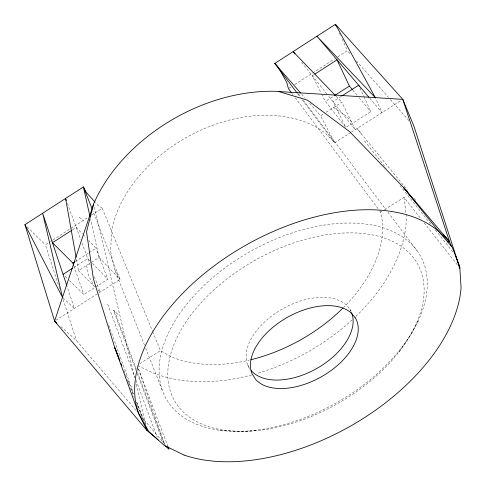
<?xml version="1.0" encoding="UTF-8"?>
<svg xmlns="http://www.w3.org/2000/svg" width="486" height="486" viewBox="0 0 486 486"><rect width="100%" height="100%" fill="white"/><g stroke="black" fill="none" stroke-linecap="round" stroke-linejoin="round"><path stroke-width="0.36" stroke-dasharray="2.43 1.82" d="M418.154 320.997L410.439 335.127L398.204 352.933M59.626 288.702L45.392 244.841L49.833 241.985M50.471 241.572L52.373 240.351M53.01 239.944L87.857 217.54M91.611 215.128L102.254 208.281L152.434 331.033M289.042 88.209L290.95 86.988M294.753 84.54L334.72 58.849M337.892 56.807L347.405 50.69L350.412 54.104M72.499 229.835L76.253 227.424L82.486 234.003M313.592 74.899L312.322 75.713L321.252 93.306M75.373 261.468L88.488 253.066M89.114 252.671L95.991 248.267L88.719 240.588M363.953 96.732L370.794 111.634L345.868 127.52L325.371 101.428L333.584 96.173M73.793 267.476L87.717 258.564L89.837 260.739M341.123 96.441L332.971 101.653L345.868 127.52M86.605 265.405L88.774 275.884L94.314 286.388L78.465 270.611L90.961 262.622M91.581 262.227L99.047 257.452L90.572 219.259M309.631 103.293L320.584 115.82L323.664 113.852M326.13 112.278L341.865 102.218L355.26 129.647L327.813 95.171M69.437 280.556L83.847 294.498L107.825 279.219L95.991 248.267M55.872 320.262L97.297 293.89M99.053 292.772L120.024 279.42L92.905 210.942M350.886 132.429L334.654 142.769L325.59 133.413A128.207 89.624 -29.3 0 0 199.959 130.552A128.207 89.624 -29.3 0 0 111.616 231.421L110.62 251.268L114.55 269.28L144.506 345.248M351.512 132.034L401.551 100.177M139.689 363.747L160.465 350.667L171.722 356.973A135.594 88.981 -29.3 0 0 249.391 360.083M343.365 307.656A135.594 88.981 -29.3 0 0 382.731 223.232L380.623 212.084L381.887 211.289M384.414 209.697L404 197.365L421.362 219.356M256.013 430.742L241.414 431.355L219.872 430.292M137.83 365.648L151.687 372.264A163.126 107.321 -29.3 0 0 251.791 374.955M117.819 314.229L113.408 310.141L136.007 370.32M333.524 107.546L346.955 116.622L351.548 122.053M102.254 208.281L97.947 205.335L95.402 202.516M79.175 217.339L83.477 220.358M60.75 326.549L76.424 340.479L136.931 411.478M63.046 297.851L74.413 308.464L67.062 286.436M65.167 276.425L67.305 278.49M27.082 226.798L45.392 244.841M97.984 290.033L100.073 292.122L94.156 276.042M92.48 263.455L107.825 279.219M336.099 96.228L341.865 102.218M99.047 257.452L120.024 279.42L114.55 269.28M83.003 234.556L86.119 237.848M356.42 60.938L388.466 97.364M390.465 99.636L408.993 120.698M301.666 94.187L305.153 98.172M369.852 98.342L382.014 112.612L375.635 98.312M141.359 416.672L165.459 444.957M361.092 133.328L357.028 128.523L407.39 190.178M352.781 90.135L357.161 95.365M359.105 97.686L370.794 111.634M414.102 198.397L416.502 201.338M364.536 141.037L386.267 168.326M399.972 185.53L430.681 224.101M435.407 230.03L453.359 252.574M301.557 62.184L327.339 94.582M424.175 222.922L457.496 265.119M298.453 93.798L301.192 97.425M303.477 100.444L386.097 209.782M387.925 212.194L417.14 250.855M297.639 93.719L300.378 97.352M302.207 99.77L334.654 142.769L320.584 115.82M292.043 93.482L292.955 94.697M295.221 97.741L379.256 210.256M379.712 210.863L380.623 212.084M349.859 309.236L351.445 311.745M321.592 93.986L325.371 101.428M247.751 364.986L250.381 370.314M359.913 87.923L363.643 96.052M339.422 33.097L340.959 36.48M342.187 39.19L347.405 50.69M152.719 331.731L160.465 350.667M123.991 370.599L125.406 374.123M125.692 374.821L126.536 376.936M127.666 379.754L133.607 394.547M136.718 402.293L144.913 422.717M145.199 423.421L145.764 424.831M145.618 348.061L162.537 390.969M127.599 380.526L128.425 382.646M128.699 383.351L129.252 384.76M130.625 388.29L134.203 397.469M137.228 405.233L141.912 417.231M138.516 368.88L167.828 446.166M114.307 310.7L136.141 368.722M137.471 372.258L164.633 444.429M137.338 373.862L163.126 442.539M107.74 304.206L134.962 377.428M136.019 380.277L157.166 437.145M67.402 203.391L80.682 239.452M81.988 242.994L90.548 266.255M108.724 325.225L133.638 393.605M136.754 402.147L143.504 420.669M73.866 265.927L83.847 294.498M138.407 368.898L164.669 444.423M63.125 299.491L76.424 340.479M94.248 207.121L134.586 377.598M136.159 384.244L145.587 424.096M76.472 259.451L78.465 270.611M404 197.365L406.375 216.999A163.126 107.321 -29.3 0 1 356.007 316.265M352.125 319.922A163.126 107.321 -29.3 0 1 256.778 373.57M249.494 368.315A58.253 34.372 -29.3 0 1 282.694 308.792A58.253 34.372 -29.3 0 1 350.959 311.198M249.871 430.875A145.806 87.061 -29.3 0 0 424.758 266.2A145.806 87.061 -29.3 0 0 204.94 284.602A145.806 87.061 -29.3 0 0 249.871 430.875M266.231 429.424A139.458 82.699 -29.3 0 0 418.798 266.231A139.458 82.699 -29.3 0 0 202.844 300.828A139.458 82.699 -29.3 0 0 266.231 429.424"/><path stroke-width="0.73" d="M458.906 266.905L459.841 268.096L413.999 126.39L402.809 99.369L275.428 91.307A154.196 108.038 -29.3 0 0 93.549 204.169L86.538 231.871L93.452 279.116L114.666 347.356L138.583 413.386L147.137 430.639L158.223 439.988M93.549 204.169L54.596 321.076L147.137 430.639L145.764 427.109M56.832 323.068L54.596 321.076L24.932 224.678L83.404 186.946L86.253 192.377L94.898 201.951M71.873 230.236L52.47 242.702L72.87 263.066L73.617 265.21M314.855 74.085L337.035 59.827L349.373 86.065L352.295 89.552M72.87 263.066L74.747 261.869M334.848 95.365L349.373 86.065M63.034 274.359L72.529 268.284M341.749 96.04L358.668 85.214L359.288 86.569M447.642 241.9L449.599 241.852L451.622 246.548M278.66 91.514L307.48 100.177L349.768 131.767L403.653 187.596L449.599 241.852L402.809 99.369L335.431 24.3L274.784 63.435L297.177 93.112M165.161 445.844L168.903 449.003L168.095 446.871M335.577 95.681L293.131 51.601L295.002 53.952M277.858 66.679L274.784 63.435L300.67 93.045M368.88 97.2L316.933 36.237L375.332 97.631L335.431 24.3L336.355 26.329M166.443 446.112L168.903 449.003M443.36 234.222L449.599 241.852L438.433 231.129L403.653 187.596L413.586 199.861M291.588 92.875L288.411 88.616L286.837 82.59L279.426 69.14M24.932 224.678L62.506 297.347L42.647 213.245L66.825 285.725M118.906 357.921L114.666 347.356L119.89 360.764M92.067 208.828L83.404 186.946L89.922 216.325M120.996 363.589L121.816 365.709M66.363 200.566L65.58 198.446L76.077 257.222M455.248 254.95L459.841 268.096M351.572 312.577A58.253 34.372 -29.3 0 1 317.662 367.987A58.253 34.372 -29.3 0 1 251.311 370.715M342.837 308.179A135.594 88.981 -29.3 0 1 250.837 359.737M184.042 455.054L164.189 445.37L148.716 431.416L138.583 413.386A177.864 104.496 -29.3 0 1 237.757 249.932A177.864 104.496 -29.3 0 1 438.433 231.129L452.266 247.301L459.744 266.48L461.068 287.694A177.864 104.496 -29.3 0 1 357.496 422.006A177.864 104.496 -29.3 0 1 184.042 455.054M355.023 317.388L350.424 312.285A58.77 34.227 -29.3 0 0 283.587 319.606A58.77 34.227 -29.3 0 0 252.021 373.643L255.569 379.341A58.77 34.227 -29.3 0 0 325.049 374.591A58.77 34.227 -29.3 0 0 355.023 317.388"/></g></svg>
